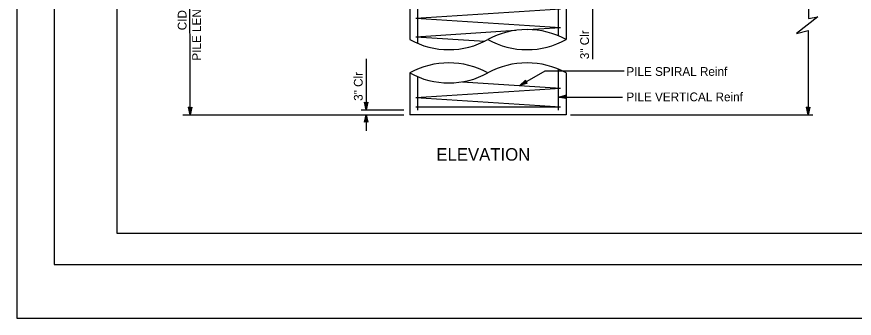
# Model space of a CAD drawing. Extents: x -893 to 867, y -474 to 712.
# Drawn here: x -893 to -224, y -474 to -233 of the extents above; entities that cross this region are included whole.
import ezdxf

# ---------------------------------------------------------------- set-up
doc = ezdxf.new("R2010")
doc.units = 0
for name, color, linetype in [('60 Nongeo Data', 7, 'Continuous'), ('border_PLOTTING-ELEMENTS', 7, 'Continuous'), ('border_rw_22x34_Cut_Lines', 7, 'Continuous'), ('border_SHEET', 7, 'Continuous'), ('str_Concrete-A', 7, 'Continuous'), ('str_Dimensions-A', 7, 'Continuous'), ('str_Reinforcement-A', 7, 'Continuous'), ('str_Text-A', 7, 'Continuous')]:
    doc.layers.add(name, color=color, linetype=linetype)

# ---------------------------------------------------------------- blocks, each defined once
blk = doc.blocks.new('AHT')
at = {"layer": '60 Nongeo Data'}
blk.add_lwpolyline([(-5.9055, 1.3189), (0, 0), (-5.9059, -1.3094), (-5.6957, -0.9602), (-1.3693, -0.0035), (-5.6968, 0.9693), (-5.4886, 0.6205), (-2.7193, 0.002), (-5.4858, -0.6114), (-5.2756, -0.2622), (-4.0791, 0.0031), (-5.2799, 0.2713), (-5.1181, 0), (-5.9059, -1.3094), (-5.1181, 0)], close=True, dxfattribs=at)

msp = doc.modelspace()

# ---------------------------------------------------------------- linework, layer by layer
at = {"layer": 'border_PLOTTING-ELEMENTS'}
for points in [[(-893.45, -474.04), (866.55, -474.04), (866.55, 711.96), (-893.45, 711.96)], [(-863.45, -431.04), (836.55, -431.04), (836.55, 668.96), (-863.45, 668.96)]]:
    msp.add_lwpolyline(points, close=True, dxfattribs=at)
at = {"layer": 'border_rw_22x34_Cut_Lines'}
for p, q in [((-863.45, 668.96), (-863.45, -431.04)), ((-863.45, -431.04), (836.55, -431.04))]:
    msp.add_line(p, q, dxfattribs=at)
at = {"layer": 'border_SHEET'}
for p, q in [((-813.45, 643.96), (-813.45, -406.04)), ((-813.45, -406.04), (811.55, -406.04))]:
    msp.add_line(p, q, dxfattribs=at)
at = {"layer": 'str_Concrete-A'}
for p, q in [((-579.23, -130.25), (-579.23, -251.26)), ((-454.19, -130.25), (-454.19, -251.26)), ((-579.23, -277.89), (-579.23, -311.36)), ((-454.19, -277.89), (-454.19, -311.36)), ((-454.19, -311.36), (-579.23, -311.36))]:
    msp.add_line(p, q, dxfattribs=at)
for centre, start, end in [((-485.45, -308.16), 61.21429, 118.78571), ((-547.97, -194.36), 241.21429, 298.78571), ((-485.45, -194.36), 241.21429, 298.78571), ((-547.97, -334.79), 61.21429, 118.78571), ((-485.45, -334.79), 61.21429, 118.78571), ((-547.97, -220.99), 241.21429, 298.78571)]:
    msp.add_arc(centre, 64.92, start, end, dxfattribs=at)
at = {"layer": 'str_Dimensions-A'}
for p, q in [((-433.07, -225.95), (-433.07, -266.91)), ((-614.05, -266.65), (-614.05, -307.62)), ((-614.05, -274.67), (-614.05, -287.6)), ((-583.81, -307.62), (-618.05, -307.62)), ((-614.05, -307.36), (-615.38, -301.36)), ((-615.38, -301.36), (-615.38, -301.36)), ((-615.38, -301.36), (-614.05, -302.16)), ((-614.05, -305.97), (-615.02, -301.59)), ((-614.05, -304.59), (-614.67, -301.77)), ((-614.04, -303.21), (-614.31, -302)), ((-614.05, -302.16), (-612.71, -301.36)), ((-612.71, -301.36), (-614.05, -307.36)), ((-613.06, -301.57), (-614.05, -305.98)), ((-613.42, -301.81), (-614.05, -304.59)), ((-614.05, -307.36), (-614.05, -307.36)), ((-613.77, -301.98), (-614.04, -303.21)), ((-612.71, -301.36), (-612.71, -301.36)), ((-760.63, -311.36), (-584.04, -311.36)), ((-615.39, -317.36), (-614.05, -311.36)), ((-615.03, -317.14), (-614.05, -312.74)), ((-614.67, -316.91), (-614.05, -314.12)), ((-614.05, -311.36), (-614.05, -311.36)), ((-614.05, -311.36), (-612.72, -317.36)), ((-614.05, -311.36), (-614.05, -324.29)), ((-614.05, -314.12), (-613.42, -316.94)), ((-614.04, -312.75), (-613.08, -317.12)), ((-450.69, -311.36), (-257.03, -311.36)), ((-614.05, -316.56), (-615.39, -317.36)), ((-615.39, -317.36), (-615.39, -317.36)), ((-614.33, -316.73), (-614.05, -315.5)), ((-614.05, -315.5), (-613.78, -316.71)), ((-612.72, -317.36), (-614.05, -316.56)), ((-612.72, -317.36), (-612.72, -317.36))]:
    msp.add_line(p, q, dxfattribs=at)
for points in [[(-754.9, -311.36), (-755, -181.14), (-762.53, -182.48), (-745.42, -168.98), (-754.89, -171.32), (-754.9, -130.25)], [(-260.5, -145.14), (-260.43, -234.29), (-252.9, -232.95), (-270.02, -246.44), (-260.54, -244.1), (-260.52, -311.36)]]:
    msp.add_lwpolyline(points, dxfattribs=at)
at = {"layer": 'str_Reinforcement-A'}
for p, q in [((-572.98, -133.66), (-572.98, -254.28)), ((-460.44, -133.66), (-460.44, -248.25)), ((-574.28, -234.03), (-458.77, -226.53)), ((-574.28, -234.03), (-458.77, -241.54)), ((-574.28, -249.04), (-494.26, -243.84)), ((-485.03, -243.24), (-458.77, -241.54)), ((-574.28, -249.04), (-519.3, -252.61)), ((-572.98, -280.9), (-572.98, -307.62)), ((-460.44, -274.88), (-460.44, -307.62)), ((-537.16, -285.01), (-458.77, -290.1)), ((-574.28, -297.6), (-458.77, -290.1)), ((-574.28, -297.6), (-458.77, -305.11)), ((-574.28, -305.11), (-458.77, -305.11))]:
    msp.add_line(p, q, dxfattribs=at)
at = {"layer": 'str_Text-A'}
msp.add_line((-460.44, -297.21), (-409.21, -297.21), dxfattribs=at)
msp.add_lwpolyline([(-407.67, -276.52), (-471.15, -276.52), (-491.21, -287.99)], dxfattribs=at)

# ---------------------------------------------------------------- block references
at = {"layer": 'str_Dimensions-A', "rotation": -90}
for p, xscale, yscale in [((-754.9, -311.36), 1.016929928811917, 1.0119820262445096), ((-260.52, -311.36), 1.0169319626820181, 1.011984050218756)]:
    msp.add_blockref('AHT', p, dxfattribs=dict(at, xscale=xscale, yscale=yscale))
at = {"layer": 'str_Text-A'}
for p, xscale, yscale, rotation in [((-491.21, -287.99), 1.0169319626820184, 1.0119840502187556, -149.586745126768), ((-460.44, -297.21), 1.0169319626820181, 1.0119840502187558, -178.6912434640721)]:
    msp.add_blockref('AHT', p, dxfattribs=dict(at, xscale=xscale, yscale=yscale, rotation=rotation))

# ---------------------------------------------------------------- texts
at = {"layer": 'str_Dimensions-A'}
for s, p in [('PILE LENGTH', (-746.17, -268.07)), ('CIDH', (-757.72, -243.79)), ('3" Clr', (-435.89, -266.93)), ('3" Clr', (-616.87, -300.23))]:
    msp.add_text(s, height=7, rotation=90, dxfattribs=at).set_placement(p)
at = {"layer": 'str_Text-A'}
for s, height, p in [('PILE SPIRAL Reinf', 6.9999, (-405.96, -280.25)), ('PILE VERTICAL Reinf', 7, (-405.96, -300.56)), ('ELEVATION', 10, (-557.91, -348.04))]:
    msp.add_text(s, height=height, dxfattribs=at).set_placement(p)

doc.saveas('drawing.dxf')
